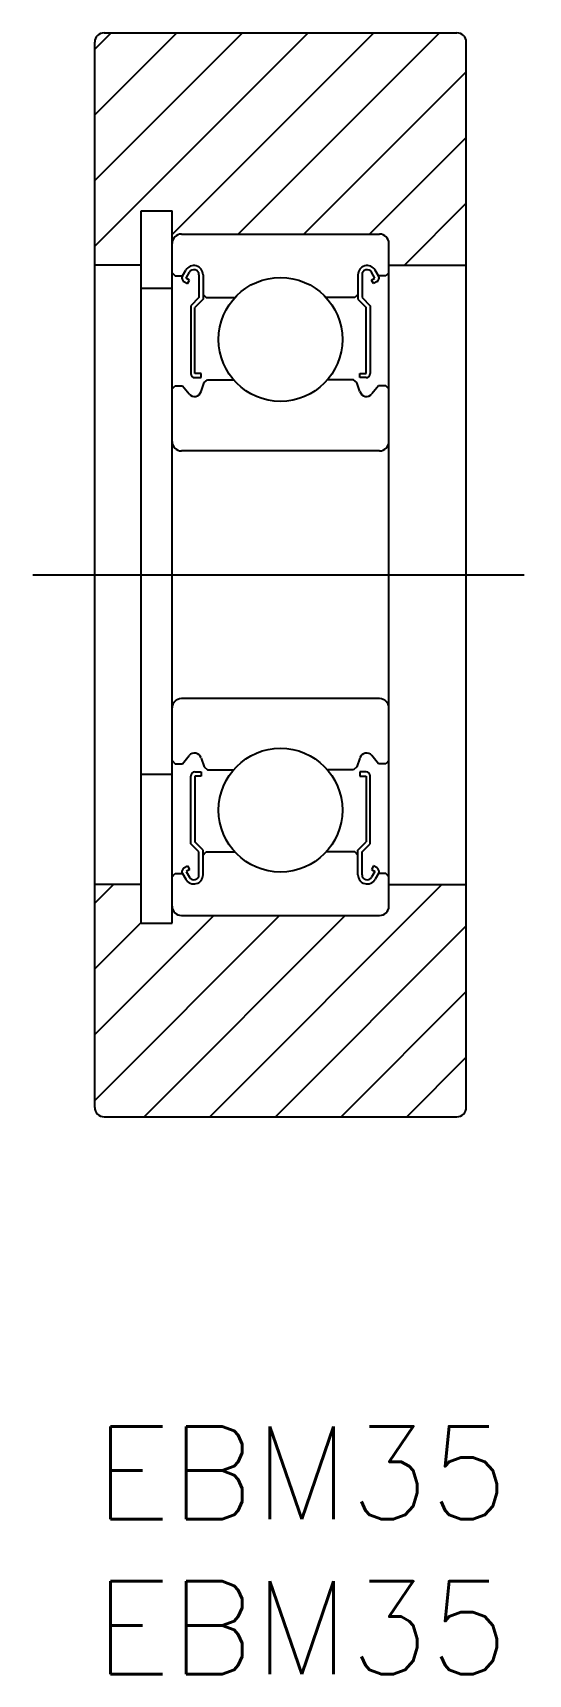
# Model space of a CAD drawing. Extents: x -2 to 14, y -8 to 45.
import ezdxf

# ---------------------------------------------------------------- set-up
doc = ezdxf.new("R2010")
doc.units = 0
doc.header["$LTSCALE"] = 0.5
doc.linetypes.add('CENTER', pattern=[50.8, 31.75, -6.35, 6.35, -6.35])
for name, color, linetype in [('MSM_CENTER', 1, 'CENTER'), ('MSM_CONTINUOUS', 7, 'CONTINUOUS'), ('MSM_NARROW', 5, 'CONTINUOUS'), ('MSM_PART_NUMBER', 7, 'CONTINUOUS')]:
    doc.layers.add(name, color=color, linetype=linetype)
doc.styles.get("Standard").update_dxf_attribs({"font": 'txt.shx', "height": 3, "bigfont": 'bigfont.shx'})

# ---------------------------------------------------------------- blocks, each defined once
blk = doc.blocks.new('*U2')
at = {"layer": 'MSM_PART_NUMBER'}
blk.add_text('EBM35', height=3, dxfattribs=at).set_placement((0, -3))
blk = doc.blocks.new('*U3')
at = {"layer": 'MSM_PART_NUMBER'}
blk.add_text('EBM35', height=3, dxfattribs=at).set_placement((0, -8))

msp = doc.modelspace()

# ---------------------------------------------------------------- linework, layer by layer
at = {"layer": 'MSM_CENTER'}
msp.add_line((-2, 27.5), (14, 27.5), dxfattribs=at)
at = {"layer": 'MSM_CONTINUOUS'}
for p, q in [((0, 10.3), (0, 44.7)), ((0.3, 45), (11.7, 45)), ((12, 10.3), (12, 44.7)), ((1.5, 16.247), (1.5, 39.25)), ((1.5, 39.25), (2.5, 39.25)), ((2.5, 16.247), (2.5, 39.25)), ((2.8, 38.5), (9.2, 38.5)), ((9.5, 16.8), (9.5, 38.2)), ((1.515, 37.5), (0, 37.5)), ((2.5, 37.25), (2.6, 37.15)), ((2.6, 37.15), (2.833, 37.15)), ((2.833, 37.15), (2.942, 37.334)), ((2.949, 37.083), (3.058, 37.267)), ((3.367, 37.184), (3.367, 36.45)), ((3.5, 37.184), (3.5, 36.395)), ((8.5, 37.184), (8.5, 36.395)), ((8.633, 37.184), (8.633, 36.45)), ((9.051, 37.083), (8.942, 37.267)), ((9.167, 37.15), (9.058, 37.334)), ((9.4, 37.15), (9.167, 37.15)), ((9.5, 37.25), (9.4, 37.15)), ((9.5, 37.5), (12, 37.5)), ((1.5, 36.75), (2.5, 36.75)), ((2.882, 36.968), (2.998, 36.901)), ((3.064, 37.017), (2.949, 37.083)), ((2.998, 36.901), (3.064, 37.017)), ((8.936, 37.017), (9.051, 37.083)), ((9.002, 36.901), (8.936, 37.017)), ((9.118, 36.968), (9.002, 36.901)), ((3.367, 36.45), (3.1, 36.183)), ((3.1, 36.183), (3.1, 33.998)), ((3.5, 36.395), (3.233, 36.128)), ((3.233, 33.998), (3.233, 36.128)), ((3.5, 36.55), (3.6, 36.45)), ((3.6, 36.45), (4.524, 36.45)), ((8.4, 36.45), (7.476, 36.45)), ((8.5, 36.55), (8.4, 36.45)), ((8.5, 36.395), (8.767, 36.128)), ((8.633, 36.45), (8.9, 36.183)), ((8.767, 33.998), (8.767, 36.128)), ((8.9, 36.183), (8.9, 33.998)), ((3.433, 33.998), (3.233, 33.998)), ((3.433, 33.865), (3.433, 33.998)), ((8.567, 33.998), (8.767, 33.998)), ((8.567, 33.865), (8.567, 33.998)), ((2.5, 33.5), (2.6, 33.6)), ((2.6, 33.6), (2.833, 33.6)), ((2.833, 33.6), (3.048, 33.338)), ((3.233, 33.865), (3.433, 33.865)), ((3.433, 33.417), (3.539, 33.706)), ((3.539, 33.706), (3.639, 33.8)), ((3.639, 33.8), (4.48, 33.8)), ((8.361, 33.8), (7.52, 33.8)), ((8.461, 33.706), (8.361, 33.8)), ((8.567, 33.417), (8.461, 33.706)), ((8.767, 33.865), (8.567, 33.865)), ((9.167, 33.6), (8.952, 33.338)), ((9.4, 33.6), (9.167, 33.6)), ((9.5, 33.5), (9.4, 33.6)), ((9.2, 31.5), (2.8, 31.5)), ((9.2, 23.5), (2.8, 23.5)), ((9.5, 22.15), (9.5, 22.15)), ((2.5, 21.5), (2.6, 21.4)), ((2.6, 21.4), (2.833, 21.4)), ((2.833, 21.4), (3.048, 21.662)), ((3.433, 21.583), (3.539, 21.294)), ((3.539, 21.294), (3.639, 21.2)), ((3.639, 21.2), (4.48, 21.2)), ((8.361, 21.2), (7.52, 21.2)), ((8.461, 21.294), (8.361, 21.2)), ((8.567, 21.583), (8.461, 21.294)), ((9.167, 21.4), (8.952, 21.662)), ((9.4, 21.4), (9.167, 21.4)), ((9.5, 21.5), (9.4, 21.4)), ((1.5, 21.065), (2.5, 21.065)), ((3.1, 18.817), (3.1, 21.002)), ((3.233, 21.135), (3.433, 21.135)), ((3.233, 21.002), (3.233, 18.872)), ((3.433, 21.002), (3.233, 21.002)), ((3.433, 21.135), (3.433, 21.002)), ((8.767, 21.135), (8.567, 21.135)), ((8.567, 21.135), (8.567, 21.002)), ((8.567, 21.002), (8.767, 21.002)), ((8.767, 21.002), (8.767, 18.872)), ((8.9, 18.817), (8.9, 21.002)), ((3.367, 18.55), (3.1, 18.817)), ((3.5, 18.605), (3.233, 18.872)), ((3.367, 17.816), (3.367, 18.55)), ((3.5, 17.816), (3.5, 18.605)), ((3.5, 18.45), (3.6, 18.55)), ((3.6, 18.55), (4.524, 18.55)), ((8.4, 18.55), (7.476, 18.55)), ((8.5, 18.45), (8.4, 18.55)), ((8.5, 18.605), (8.767, 18.872)), ((8.5, 17.816), (8.5, 18.605)), ((8.633, 18.55), (8.9, 18.817)), ((8.633, 17.816), (8.633, 18.55)), ((2.882, 18.032), (2.998, 18.099)), ((2.998, 18.099), (3.064, 17.983)), ((9.002, 18.099), (8.936, 17.983)), ((9.118, 18.032), (9.002, 18.099)), ((1.5, 17.498), (0, 17.498)), ((2.5, 17.75), (2.6, 17.85)), ((2.6, 17.85), (2.833, 17.85)), ((2.833, 17.85), (2.942, 17.666)), ((3.064, 17.983), (2.949, 17.917)), ((2.949, 17.917), (3.058, 17.733)), ((8.936, 17.983), (9.051, 17.917)), ((9.051, 17.917), (8.942, 17.733)), ((9.167, 17.85), (9.058, 17.666)), ((9.4, 17.85), (9.167, 17.85)), ((9.5, 17.75), (9.4, 17.85)), ((9.5, 17.498), (12, 17.498)), ((2.8, 16.5), (9.2, 16.5)), ((1.5, 16.247), (2.5, 16.247)), ((0.3, 10), (11.7, 10))]:
    msp.add_line(p, q, dxfattribs=at)
for centre in [(6, 35.1), (6, 19.9)]:
    msp.add_circle(centre, 2, dxfattribs=at)
for centre, radius, start, end in [((0.3, 44.7), 0.3, 90, 180), ((11.7, 44.7), 0.3, 0, 90), ((2.8, 38.2), 0.3, 90, 180), ((9.2, 38.2), 0.3, 0, 90), ((2.949, 37.083), 0.133, 149.9969, 240.0013), ((3.201, 37.184), 0.299, 0, 150.0002), ((3.201, 37.184), 0.166, 0, 150.0044), ((8.799, 37.184), 0.299, 29.9998, 180), ((8.799, 37.184), 0.166, 29.9956, 180), ((9.051, 37.083), 0.133, 299.9987, 30.0031), ((3.233, 33.998), 0.133, 180.0001, 270), ((8.767, 33.998), 0.133, 270, 359.9999), ((3.219, 33.481), 0.224, 220.001, 343.1517), ((8.781, 33.481), 0.224, 196.8483, 319.999), ((2.8, 31.8), 0.3, 180, 270), ((9.2, 31.8), 0.3, 270, 0), ((2.8, 23.2), 0.3, 90, 180), ((9.2, 23.2), 0.3, 0, 90), ((3.219, 21.519), 0.224, 16.8483, 139.999), ((8.781, 21.519), 0.224, 40.001, 163.1517), ((3.233, 21.002), 0.133, 90, 179.9999), ((8.767, 21.002), 0.133, 0.0001, 90), ((2.949, 17.917), 0.133, 119.9987, 210.0031), ((9.051, 17.917), 0.133, 329.9969, 60.0013), ((3.201, 17.816), 0.299, 209.9998, 0), ((3.201, 17.816), 0.166, 209.9956, 0), ((8.799, 17.816), 0.299, 180, 330.0002), ((8.799, 17.816), 0.166, 180, 330.0044), ((2.8, 16.8), 0.3, 180, 270), ((9.2, 16.8), 0.3, 270, 0), ((0.3, 10.3), 0.3, 180, 270), ((11.7, 10.3), 0.3, 270, 0)]:
    msp.add_arc(centre, radius, start, end, dxfattribs=at)
at = {"layer": 'MSM_NARROW'}
for p, q in [((0, 44.471), (0.529, 45)), ((0, 42.349), (2.651, 45)), ((0, 40.228), (4.772, 45)), ((0, 38.107), (6.893, 45)), ((2.5, 38.485), (9.015, 45)), ((4.636, 38.5), (11.136, 45)), ((6.757, 38.5), (12, 43.743)), ((8.879, 38.5), (12, 41.621)), ((10, 37.5), (12, 39.5)), ((0, 16.893), (0.605, 17.498)), ((3.713, 10), (11.212, 17.498)), ((0, 12.651), (3.849, 16.5)), ((0, 10.529), (5.971, 16.5)), ((1.592, 10), (8.092, 16.5)), ((0, 14.772), (1.5, 16.272)), ((5.835, 10), (12, 16.165)), ((7.956, 10), (12, 14.044)), ((10.077, 10), (12, 11.923))]:
    msp.add_line(p, q, dxfattribs=at)

# ---------------------------------------------------------------- block references
at = {"layer": 'MSM_CONTINUOUS'}
for name in ['*U2', '*U3']:
    msp.add_blockref(name, (0, 0), dxfattribs=at)

doc.saveas('drawing.dxf')
